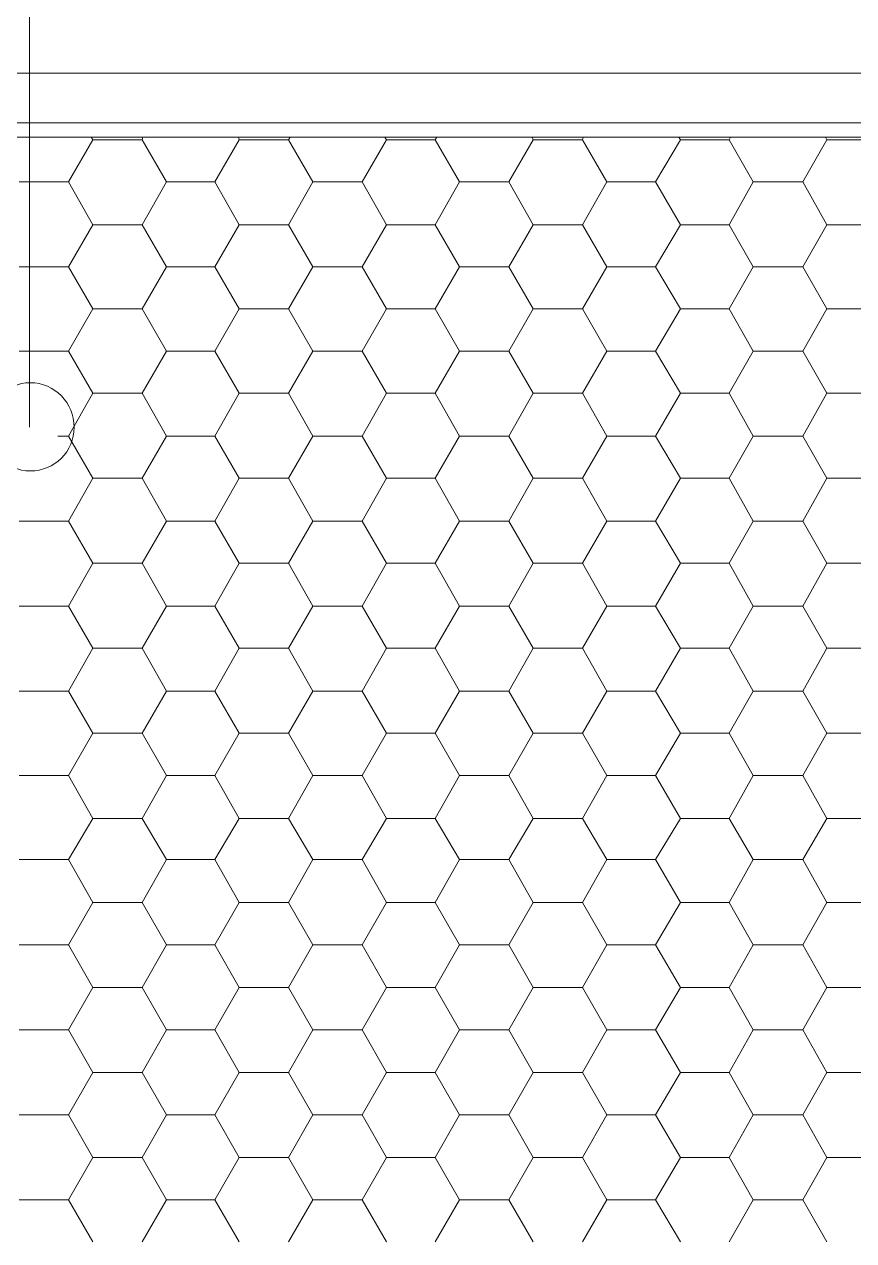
# Model space of a CAD drawing. Header units: millimetres. Extents: x 2928 to 3112, y 1220 to 1280.
# Drawn here: x 3059.426 to 3061.12, y 1265.671 to 1268.155 of the extents above; entities that cross this region are included whole.
import ezdxf

# ---------------------------------------------------------------- set-up
doc = ezdxf.new("R2010")
doc.units = ezdxf.units.MM

msp = doc.modelspace()

# ---------------------------------------------------------------- linework, layer by layer
at = {"color": 253, "linetype": 'Continuous', "lineweight": 5, "true_color": 0x9a9a9a}
msp.add_lwpolyline([(3059.43672, 1267.33264), (3059.43672, 1276.2559), (3061.07416, 1276.2559)], dxfattribs=at)
at = {"color": 7, "linetype": 'Continuous', "lineweight": 5, "true_color": 0x000007}
msp.add_lwpolyline([(3062.57433, 1264.15367), (3062.57433, 1268.05543), (3058.37486, 1268.05543)], dxfattribs=at)
for points in [[(3058.47409, 1267.95454), (3062.47509, 1267.95454), (3062.47509, 1264.25291), (3058.47409, 1264.25291)], [(3062.44532, 1264.28599), (3058.50387, 1264.28599), (3058.50387, 1267.92476), (3062.44532, 1267.92476)]]:
    msp.add_lwpolyline(points, close=True, dxfattribs=at)
at = {"color": 9, "linetype": 'Continuous', "lineweight": 13, "true_color": 0xbababa}
for points in [[(3059.51611, 1267.8338), (3059.56573, 1267.9198), (3059.56573, 1267.9198)], [(3059.56573, 1267.9198), (3059.56242, 1267.92476), (3059.56242, 1267.92476)], [(3059.56573, 1267.9198), (3059.66662, 1267.9198), (3059.66662, 1267.9198)], [(3059.66662, 1267.9198), (3059.66827, 1267.92476), (3059.66827, 1267.92476)], [(3059.71624, 1267.8338), (3059.66662, 1267.9198), (3059.66662, 1267.9198)], [(3059.81548, 1267.8338), (3059.8651, 1267.9198), (3059.8651, 1267.9198)], [(3059.8651, 1267.9198), (3059.86344, 1267.92476), (3059.86344, 1267.92476)], [(3059.8651, 1267.9198), (3059.96599, 1267.9198), (3059.96599, 1267.9198)], [(3059.96599, 1267.9198), (3059.9693, 1267.92476), (3059.9693, 1267.92476)], [(3060.01561, 1267.8338), (3059.96599, 1267.9198), (3059.96599, 1267.9198)], [(3060.11651, 1267.8338), (3060.16612, 1267.9198), (3060.16612, 1267.9198)], [(3060.16612, 1267.9198), (3060.16282, 1267.92476), (3060.16282, 1267.92476)], [(3060.16612, 1267.9198), (3060.26536, 1267.9198), (3060.26536, 1267.9198)], [(3060.26536, 1267.9198), (3060.26867, 1267.92476), (3060.26867, 1267.92476)], [(3060.31498, 1267.8338), (3060.26536, 1267.9198), (3060.26536, 1267.9198)], [(3060.41588, 1267.8338), (3060.4655, 1267.9198), (3060.4655, 1267.9198)], [(3060.4655, 1267.9198), (3060.46384, 1267.92476), (3060.46384, 1267.92476)], [(3060.4655, 1267.9198), (3060.56639, 1267.9198), (3060.56639, 1267.9198)], [(3060.56639, 1267.9198), (3060.56804, 1267.92476), (3060.56804, 1267.92476)], [(3060.61601, 1267.8338), (3060.56639, 1267.9198), (3060.56639, 1267.9198)], [(3060.71525, 1267.8338), (3060.76652, 1267.9198), (3060.76652, 1267.9198)], [(3060.76652, 1267.9198), (3060.76321, 1267.92476), (3060.76321, 1267.92476)], [(3060.76652, 1267.9198), (3060.86576, 1267.9198), (3060.86576, 1267.9198)], [(3060.86576, 1267.9198), (3060.86907, 1267.92476), (3060.86907, 1267.92476)], [(3060.91538, 1267.8338), (3060.86576, 1267.9198), (3060.86576, 1267.9198)], [(3061.01627, 1267.8338), (3061.06589, 1267.9198), (3061.06589, 1267.9198)], [(3061.06589, 1267.9198), (3061.06259, 1267.92476), (3061.06259, 1267.92476)], [(3061.06589, 1267.9198), (3061.16679, 1267.9198), (3061.16679, 1267.9198)], [(3059.41521, 1267.8338), (3059.51611, 1267.8338), (3059.51611, 1267.8338)], [(3059.56573, 1267.74613), (3059.51611, 1267.8338), (3059.51611, 1267.8338)], [(3059.66662, 1267.74613), (3059.71624, 1267.8338), (3059.71624, 1267.8338)], [(3059.71624, 1267.8338), (3059.81548, 1267.8338), (3059.81548, 1267.8338)], [(3059.8651, 1267.74613), (3059.81548, 1267.8338), (3059.81548, 1267.8338)], [(3059.96599, 1267.74613), (3060.01561, 1267.8338), (3060.01561, 1267.8338)], [(3060.01561, 1267.8338), (3060.11651, 1267.8338), (3060.11651, 1267.8338)], [(3060.16612, 1267.74613), (3060.11651, 1267.8338), (3060.11651, 1267.8338)], [(3060.26536, 1267.74613), (3060.31498, 1267.8338), (3060.31498, 1267.8338)], [(3060.31498, 1267.8338), (3060.41588, 1267.8338), (3060.41588, 1267.8338)], [(3060.4655, 1267.74613), (3060.41588, 1267.8338), (3060.41588, 1267.8338)], [(3060.56639, 1267.74613), (3060.61601, 1267.8338), (3060.61601, 1267.8338)], [(3060.61601, 1267.8338), (3060.71525, 1267.8338), (3060.71525, 1267.8338)], [(3060.76652, 1267.74613), (3060.71525, 1267.8338), (3060.71525, 1267.8338)], [(3060.86576, 1267.74613), (3060.91538, 1267.8338), (3060.91538, 1267.8338)], [(3060.91538, 1267.8338), (3061.01627, 1267.8338), (3061.01627, 1267.8338)], [(3061.06589, 1267.74613), (3061.01627, 1267.8338), (3061.01627, 1267.8338)], [(3059.51611, 1267.66013), (3059.56573, 1267.74613), (3059.56573, 1267.74613)], [(3059.56573, 1267.74613), (3059.66662, 1267.74613), (3059.66662, 1267.74613)], [(3059.71624, 1267.66013), (3059.66662, 1267.74613), (3059.66662, 1267.74613)], [(3059.81548, 1267.66013), (3059.8651, 1267.74613), (3059.8651, 1267.74613)], [(3059.8651, 1267.74613), (3059.96599, 1267.74613), (3059.96599, 1267.74613)], [(3060.01561, 1267.66013), (3059.96599, 1267.74613), (3059.96599, 1267.74613)], [(3060.11651, 1267.66013), (3060.16612, 1267.74613), (3060.16612, 1267.74613)], [(3060.16612, 1267.74613), (3060.26536, 1267.74613), (3060.26536, 1267.74613)], [(3060.31498, 1267.66013), (3060.26536, 1267.74613), (3060.26536, 1267.74613)], [(3060.41588, 1267.66013), (3060.4655, 1267.74613), (3060.4655, 1267.74613)], [(3060.4655, 1267.74613), (3060.56639, 1267.74613), (3060.56639, 1267.74613)], [(3060.61601, 1267.66013), (3060.56639, 1267.74613), (3060.56639, 1267.74613)], [(3060.71525, 1267.66013), (3060.76652, 1267.74613), (3060.76652, 1267.74613)], [(3060.76652, 1267.74613), (3060.86576, 1267.74613), (3060.86576, 1267.74613)], [(3060.91538, 1267.66013), (3060.86576, 1267.74613), (3060.86576, 1267.74613)], [(3061.01627, 1267.66013), (3061.06589, 1267.74613), (3061.06589, 1267.74613)], [(3061.06589, 1267.74613), (3061.16679, 1267.74613), (3061.16679, 1267.74613)], [(3059.41521, 1267.66013), (3059.51611, 1267.66013), (3059.51611, 1267.66013)], [(3059.56573, 1267.57412), (3059.51611, 1267.66013), (3059.51611, 1267.66013)], [(3059.66662, 1267.57412), (3059.71624, 1267.66013), (3059.71624, 1267.66013)], [(3059.71624, 1267.66013), (3059.81548, 1267.66013), (3059.81548, 1267.66013)], [(3059.8651, 1267.57412), (3059.81548, 1267.66013), (3059.81548, 1267.66013)], [(3059.96599, 1267.57412), (3060.01561, 1267.66013), (3060.01561, 1267.66013)], [(3060.01561, 1267.66013), (3060.11651, 1267.66013), (3060.11651, 1267.66013)], [(3060.16612, 1267.57412), (3060.11651, 1267.66013), (3060.11651, 1267.66013)], [(3060.26536, 1267.57412), (3060.31498, 1267.66013), (3060.31498, 1267.66013)], [(3060.31498, 1267.66013), (3060.41588, 1267.66013), (3060.41588, 1267.66013)], [(3060.4655, 1267.57412), (3060.41588, 1267.66013), (3060.41588, 1267.66013)], [(3060.56639, 1267.57412), (3060.61601, 1267.66013), (3060.61601, 1267.66013)], [(3060.61601, 1267.66013), (3060.71525, 1267.66013), (3060.71525, 1267.66013)], [(3060.76652, 1267.57412), (3060.71525, 1267.66013), (3060.71525, 1267.66013)], [(3060.86576, 1267.57412), (3060.91538, 1267.66013), (3060.91538, 1267.66013)], [(3060.91538, 1267.66013), (3061.01627, 1267.66013), (3061.01627, 1267.66013)], [(3061.06589, 1267.57412), (3061.01627, 1267.66013), (3061.01627, 1267.66013)], [(3059.51611, 1267.48811), (3059.56573, 1267.57412), (3059.56573, 1267.57412)], [(3059.56573, 1267.57412), (3059.66662, 1267.57412), (3059.66662, 1267.57412)], [(3059.71624, 1267.48811), (3059.66662, 1267.57412), (3059.66662, 1267.57412)], [(3059.81548, 1267.48811), (3059.8651, 1267.57412), (3059.8651, 1267.57412)], [(3059.8651, 1267.57412), (3059.96599, 1267.57412), (3059.96599, 1267.57412)], [(3060.01561, 1267.48811), (3059.96599, 1267.57412), (3059.96599, 1267.57412)], [(3060.11651, 1267.48811), (3060.16612, 1267.57412), (3060.16612, 1267.57412)], [(3060.16612, 1267.57412), (3060.26536, 1267.57412), (3060.26536, 1267.57412)], [(3060.31498, 1267.48811), (3060.26536, 1267.57412), (3060.26536, 1267.57412)], [(3060.41588, 1267.48811), (3060.4655, 1267.57412), (3060.4655, 1267.57412)], [(3060.4655, 1267.57412), (3060.56639, 1267.57412), (3060.56639, 1267.57412)], [(3060.61601, 1267.48811), (3060.56639, 1267.57412), (3060.56639, 1267.57412)], [(3060.71525, 1267.48811), (3060.76652, 1267.57412), (3060.76652, 1267.57412)], [(3060.76652, 1267.57412), (3060.86576, 1267.57412), (3060.86576, 1267.57412)], [(3060.91538, 1267.48811), (3060.86576, 1267.57412), (3060.86576, 1267.57412)], [(3061.01627, 1267.48811), (3061.06589, 1267.57412), (3061.06589, 1267.57412)], [(3061.06589, 1267.57412), (3061.16679, 1267.57412), (3061.16679, 1267.57412)], [(3059.41521, 1267.48811), (3059.51611, 1267.48811), (3059.51611, 1267.48811)], [(3059.56573, 1267.4021), (3059.51611, 1267.48811), (3059.51611, 1267.48811)], [(3059.66662, 1267.4021), (3059.71624, 1267.48811), (3059.71624, 1267.48811)], [(3059.71624, 1267.48811), (3059.81548, 1267.48811), (3059.81548, 1267.48811)], [(3059.8651, 1267.4021), (3059.81548, 1267.48811), (3059.81548, 1267.48811)], [(3059.96599, 1267.4021), (3060.01561, 1267.48811), (3060.01561, 1267.48811)], [(3060.01561, 1267.48811), (3060.11651, 1267.48811), (3060.11651, 1267.48811)], [(3060.16612, 1267.4021), (3060.11651, 1267.48811), (3060.11651, 1267.48811)], [(3060.26536, 1267.4021), (3060.31498, 1267.48811), (3060.31498, 1267.48811)], [(3060.31498, 1267.48811), (3060.41588, 1267.48811), (3060.41588, 1267.48811)], [(3060.4655, 1267.4021), (3060.41588, 1267.48811), (3060.41588, 1267.48811)], [(3060.56639, 1267.4021), (3060.61601, 1267.48811), (3060.61601, 1267.48811)], [(3060.61601, 1267.48811), (3060.71525, 1267.48811), (3060.71525, 1267.48811)], [(3060.76652, 1267.4021), (3060.71525, 1267.48811), (3060.71525, 1267.48811)], [(3060.86576, 1267.4021), (3060.91538, 1267.48811), (3060.91538, 1267.48811)], [(3060.91538, 1267.48811), (3061.01627, 1267.48811), (3061.01627, 1267.48811)], [(3061.06589, 1267.4021), (3061.01627, 1267.48811), (3061.01627, 1267.48811)], [(3059.51611, 1267.31444), (3059.56573, 1267.4021), (3059.56573, 1267.4021)], [(3059.56573, 1267.4021), (3059.66662, 1267.4021), (3059.66662, 1267.4021)], [(3059.71624, 1267.31444), (3059.66662, 1267.4021), (3059.66662, 1267.4021)], [(3059.81548, 1267.31444), (3059.8651, 1267.4021), (3059.8651, 1267.4021)], [(3059.8651, 1267.4021), (3059.96599, 1267.4021), (3059.96599, 1267.4021)], [(3060.01561, 1267.31444), (3059.96599, 1267.4021), (3059.96599, 1267.4021)], [(3060.11651, 1267.31444), (3060.16612, 1267.4021), (3060.16612, 1267.4021)], [(3060.16612, 1267.4021), (3060.26536, 1267.4021), (3060.26536, 1267.4021)], [(3060.31498, 1267.31444), (3060.26536, 1267.4021), (3060.26536, 1267.4021)], [(3060.41588, 1267.31444), (3060.4655, 1267.4021), (3060.4655, 1267.4021)], [(3060.4655, 1267.4021), (3060.56639, 1267.4021), (3060.56639, 1267.4021)], [(3060.61601, 1267.31444), (3060.56639, 1267.4021), (3060.56639, 1267.4021)], [(3060.71525, 1267.31444), (3060.76652, 1267.4021), (3060.76652, 1267.4021)], [(3060.76652, 1267.4021), (3060.86576, 1267.4021), (3060.86576, 1267.4021)], [(3060.91538, 1267.31444), (3060.86576, 1267.4021), (3060.86576, 1267.4021)], [(3061.01627, 1267.31444), (3061.06589, 1267.4021), (3061.06589, 1267.4021)], [(3061.06589, 1267.4021), (3061.16679, 1267.4021), (3061.16679, 1267.4021)], [(3059.49461, 1267.31444), (3059.51611, 1267.31444), (3059.51611, 1267.31444)], [(3059.56573, 1267.22844), (3059.51611, 1267.31444), (3059.51611, 1267.31444)], [(3059.66662, 1267.22844), (3059.71624, 1267.31444), (3059.71624, 1267.31444)], [(3059.71624, 1267.31444), (3059.81548, 1267.31444), (3059.81548, 1267.31444)], [(3059.8651, 1267.22844), (3059.81548, 1267.31444), (3059.81548, 1267.31444)], [(3059.96599, 1267.22844), (3060.01561, 1267.31444), (3060.01561, 1267.31444)], [(3060.01561, 1267.31444), (3060.11651, 1267.31444), (3060.11651, 1267.31444)], [(3060.16612, 1267.22844), (3060.11651, 1267.31444), (3060.11651, 1267.31444)], [(3060.26536, 1267.22844), (3060.31498, 1267.31444), (3060.31498, 1267.31444)], [(3060.31498, 1267.31444), (3060.41588, 1267.31444), (3060.41588, 1267.31444)], [(3060.4655, 1267.22844), (3060.41588, 1267.31444), (3060.41588, 1267.31444)], [(3060.56639, 1267.22844), (3060.61601, 1267.31444), (3060.61601, 1267.31444)], [(3060.61601, 1267.31444), (3060.71525, 1267.31444), (3060.71525, 1267.31444)], [(3060.76652, 1267.22844), (3060.71525, 1267.31444), (3060.71525, 1267.31444)], [(3060.86576, 1267.22844), (3060.91538, 1267.31444), (3060.91538, 1267.31444)], [(3060.91538, 1267.31444), (3061.01627, 1267.31444), (3061.01627, 1267.31444)], [(3061.06589, 1267.22844), (3061.01627, 1267.31444), (3061.01627, 1267.31444)], [(3059.51611, 1267.14077), (3059.56573, 1267.22844), (3059.56573, 1267.22844)], [(3059.56573, 1267.22844), (3059.66662, 1267.22844), (3059.66662, 1267.22844)], [(3059.71624, 1267.14077), (3059.66662, 1267.22844), (3059.66662, 1267.22844)], [(3059.81548, 1267.14077), (3059.8651, 1267.22844), (3059.8651, 1267.22844)], [(3059.8651, 1267.22844), (3059.96599, 1267.22844), (3059.96599, 1267.22844)], [(3060.01561, 1267.14077), (3059.96599, 1267.22844), (3059.96599, 1267.22844)], [(3060.11651, 1267.14077), (3060.16612, 1267.22844), (3060.16612, 1267.22844)], [(3060.16612, 1267.22844), (3060.26536, 1267.22844), (3060.26536, 1267.22844)], [(3060.31498, 1267.14077), (3060.26536, 1267.22844), (3060.26536, 1267.22844)], [(3060.41588, 1267.14077), (3060.4655, 1267.22844), (3060.4655, 1267.22844)], [(3060.4655, 1267.22844), (3060.56639, 1267.22844), (3060.56639, 1267.22844)], [(3060.61601, 1267.14077), (3060.56639, 1267.22844), (3060.56639, 1267.22844)], [(3060.71525, 1267.14077), (3060.76652, 1267.22844), (3060.76652, 1267.22844)], [(3060.76652, 1267.22844), (3060.86576, 1267.22844), (3060.86576, 1267.22844)], [(3060.91538, 1267.14077), (3060.86576, 1267.22844), (3060.86576, 1267.22844)], [(3061.01627, 1267.14077), (3061.06589, 1267.22844), (3061.06589, 1267.22844)], [(3061.06589, 1267.22844), (3061.16679, 1267.22844), (3061.16679, 1267.22844)], [(3059.41521, 1267.14077), (3059.51611, 1267.14077), (3059.51611, 1267.14077)], [(3059.56573, 1267.05477), (3059.51611, 1267.14077), (3059.51611, 1267.14077)], [(3059.66662, 1267.05477), (3059.71624, 1267.14077), (3059.71624, 1267.14077)], [(3059.71624, 1267.14077), (3059.81548, 1267.14077), (3059.81548, 1267.14077)], [(3059.8651, 1267.05477), (3059.81548, 1267.14077), (3059.81548, 1267.14077)], [(3059.96599, 1267.05477), (3060.01561, 1267.14077), (3060.01561, 1267.14077)], [(3060.01561, 1267.14077), (3060.11651, 1267.14077), (3060.11651, 1267.14077)], [(3060.16612, 1267.05477), (3060.11651, 1267.14077), (3060.11651, 1267.14077)], [(3060.26536, 1267.05477), (3060.31498, 1267.14077), (3060.31498, 1267.14077)], [(3060.31498, 1267.14077), (3060.41588, 1267.14077), (3060.41588, 1267.14077)], [(3060.4655, 1267.05477), (3060.41588, 1267.14077), (3060.41588, 1267.14077)], [(3060.56639, 1267.05477), (3060.61601, 1267.14077), (3060.61601, 1267.14077)], [(3060.61601, 1267.14077), (3060.71525, 1267.14077), (3060.71525, 1267.14077)], [(3060.76652, 1267.05477), (3060.71525, 1267.14077), (3060.71525, 1267.14077)], [(3060.86576, 1267.05477), (3060.91538, 1267.14077), (3060.91538, 1267.14077)], [(3060.91538, 1267.14077), (3061.01627, 1267.14077), (3061.01627, 1267.14077)], [(3061.06589, 1267.05477), (3061.01627, 1267.14077), (3061.01627, 1267.14077)], [(3059.51611, 1266.96711), (3059.56573, 1267.05477), (3059.56573, 1267.05477)], [(3059.56573, 1267.05477), (3059.66662, 1267.05477), (3059.66662, 1267.05477)], [(3059.71624, 1266.96711), (3059.66662, 1267.05477), (3059.66662, 1267.05477)], [(3059.81548, 1266.96711), (3059.8651, 1267.05477), (3059.8651, 1267.05477)], [(3059.8651, 1267.05477), (3059.96599, 1267.05477), (3059.96599, 1267.05477)], [(3060.01561, 1266.96711), (3059.96599, 1267.05477), (3059.96599, 1267.05477)], [(3060.11651, 1266.96711), (3060.16612, 1267.05477), (3060.16612, 1267.05477)], [(3060.16612, 1267.05477), (3060.26536, 1267.05477), (3060.26536, 1267.05477)], [(3060.31498, 1266.96711), (3060.26536, 1267.05477), (3060.26536, 1267.05477)], [(3060.41588, 1266.96711), (3060.4655, 1267.05477), (3060.4655, 1267.05477)], [(3060.4655, 1267.05477), (3060.56639, 1267.05477), (3060.56639, 1267.05477)], [(3060.61601, 1266.96711), (3060.56639, 1267.05477), (3060.56639, 1267.05477)], [(3060.71525, 1266.96711), (3060.76652, 1267.05477), (3060.76652, 1267.05477)], [(3060.76652, 1267.05477), (3060.86576, 1267.05477), (3060.86576, 1267.05477)], [(3060.91538, 1266.96711), (3060.86576, 1267.05477), (3060.86576, 1267.05477)], [(3061.01627, 1266.96711), (3061.06589, 1267.05477), (3061.06589, 1267.05477)], [(3061.06589, 1267.05477), (3061.16679, 1267.05477), (3061.16679, 1267.05477)], [(3059.41521, 1266.96711), (3059.51611, 1266.96711), (3059.51611, 1266.96711)], [(3059.56573, 1266.8811), (3059.51611, 1266.96711), (3059.51611, 1266.96711)], [(3059.66662, 1266.8811), (3059.71624, 1266.96711), (3059.71624, 1266.96711)], [(3059.71624, 1266.96711), (3059.81548, 1266.96711), (3059.81548, 1266.96711)], [(3059.8651, 1266.8811), (3059.81548, 1266.96711), (3059.81548, 1266.96711)], [(3059.96599, 1266.8811), (3060.01561, 1266.96711), (3060.01561, 1266.96711)], [(3060.01561, 1266.96711), (3060.11651, 1266.96711), (3060.11651, 1266.96711)], [(3060.16612, 1266.8811), (3060.11651, 1266.96711), (3060.11651, 1266.96711)], [(3060.26536, 1266.8811), (3060.31498, 1266.96711), (3060.31498, 1266.96711)], [(3060.31498, 1266.96711), (3060.41588, 1266.96711), (3060.41588, 1266.96711)], [(3060.4655, 1266.8811), (3060.41588, 1266.96711), (3060.41588, 1266.96711)], [(3060.56639, 1266.8811), (3060.61601, 1266.96711), (3060.61601, 1266.96711)], [(3060.61601, 1266.96711), (3060.71525, 1266.96711), (3060.71525, 1266.96711)], [(3060.76652, 1266.8811), (3060.71525, 1266.96711), (3060.71525, 1266.96711)], [(3060.86576, 1266.8811), (3060.91538, 1266.96711), (3060.91538, 1266.96711)], [(3060.91538, 1266.96711), (3061.01627, 1266.96711), (3061.01627, 1266.96711)], [(3061.06589, 1266.8811), (3061.01627, 1266.96711), (3061.01627, 1266.96711)], [(3059.51611, 1266.79344), (3059.56573, 1266.8811), (3059.56573, 1266.8811)], [(3059.56573, 1266.8811), (3059.66662, 1266.8811), (3059.66662, 1266.8811)], [(3059.71624, 1266.79344), (3059.66662, 1266.8811), (3059.66662, 1266.8811)], [(3059.81548, 1266.79344), (3059.8651, 1266.8811), (3059.8651, 1266.8811)], [(3059.8651, 1266.8811), (3059.96599, 1266.8811), (3059.96599, 1266.8811)], [(3060.01561, 1266.79344), (3059.96599, 1266.8811), (3059.96599, 1266.8811)], [(3060.11651, 1266.79344), (3060.16612, 1266.8811), (3060.16612, 1266.8811)], [(3060.16612, 1266.8811), (3060.26536, 1266.8811), (3060.26536, 1266.8811)], [(3060.31498, 1266.79344), (3060.26536, 1266.8811), (3060.26536, 1266.8811)], [(3060.41588, 1266.79344), (3060.4655, 1266.8811), (3060.4655, 1266.8811)], [(3060.4655, 1266.8811), (3060.56639, 1266.8811), (3060.56639, 1266.8811)], [(3060.61601, 1266.79344), (3060.56639, 1266.8811), (3060.56639, 1266.8811)], [(3060.71525, 1266.79344), (3060.76652, 1266.8811), (3060.76652, 1266.8811)], [(3060.76652, 1266.8811), (3060.86576, 1266.8811), (3060.86576, 1266.8811)], [(3060.91538, 1266.79344), (3060.86576, 1266.8811), (3060.86576, 1266.8811)], [(3061.01627, 1266.79344), (3061.06589, 1266.8811), (3061.06589, 1266.8811)], [(3061.06589, 1266.8811), (3061.16679, 1266.8811), (3061.16679, 1266.8811)], [(3059.41521, 1266.79344), (3059.51611, 1266.79344), (3059.51611, 1266.79344)], [(3059.56573, 1266.70743), (3059.51611, 1266.79344), (3059.51611, 1266.79344)], [(3059.66662, 1266.70743), (3059.71624, 1266.79344), (3059.71624, 1266.79344)], [(3059.71624, 1266.79344), (3059.81548, 1266.79344), (3059.81548, 1266.79344)], [(3059.8651, 1266.70743), (3059.81548, 1266.79344), (3059.81548, 1266.79344)], [(3059.96599, 1266.70743), (3060.01561, 1266.79344), (3060.01561, 1266.79344)], [(3060.01561, 1266.79344), (3060.11651, 1266.79344), (3060.11651, 1266.79344)], [(3060.16612, 1266.70743), (3060.11651, 1266.79344), (3060.11651, 1266.79344)], [(3060.26536, 1266.70743), (3060.31498, 1266.79344), (3060.31498, 1266.79344)], [(3060.31498, 1266.79344), (3060.41588, 1266.79344), (3060.41588, 1266.79344)], [(3060.4655, 1266.70743), (3060.41588, 1266.79344), (3060.41588, 1266.79344)], [(3060.56639, 1266.70743), (3060.61601, 1266.79344), (3060.61601, 1266.79344)], [(3060.61601, 1266.79344), (3060.71525, 1266.79344), (3060.71525, 1266.79344)], [(3060.76652, 1266.70743), (3060.71525, 1266.79344), (3060.71525, 1266.79344)], [(3060.86576, 1266.70743), (3060.91538, 1266.79344), (3060.91538, 1266.79344)], [(3060.91538, 1266.79344), (3061.01627, 1266.79344), (3061.01627, 1266.79344)], [(3061.06589, 1266.70743), (3061.01627, 1266.79344), (3061.01627, 1266.79344)], [(3059.51611, 1266.62142), (3059.56573, 1266.70743), (3059.56573, 1266.70743)], [(3059.56573, 1266.70743), (3059.66662, 1266.70743), (3059.66662, 1266.70743)], [(3059.71624, 1266.62142), (3059.66662, 1266.70743), (3059.66662, 1266.70743)], [(3059.81548, 1266.62142), (3059.8651, 1266.70743), (3059.8651, 1266.70743)], [(3059.8651, 1266.70743), (3059.96599, 1266.70743), (3059.96599, 1266.70743)], [(3060.01561, 1266.62142), (3059.96599, 1266.70743), (3059.96599, 1266.70743)], [(3060.11651, 1266.62142), (3060.16612, 1266.70743), (3060.16612, 1266.70743)], [(3060.16612, 1266.70743), (3060.26536, 1266.70743), (3060.26536, 1266.70743)], [(3060.31498, 1266.62142), (3060.26536, 1266.70743), (3060.26536, 1266.70743)], [(3060.41588, 1266.62142), (3060.4655, 1266.70743), (3060.4655, 1266.70743)], [(3060.4655, 1266.70743), (3060.56639, 1266.70743), (3060.56639, 1266.70743)], [(3060.61601, 1266.62142), (3060.56639, 1266.70743), (3060.56639, 1266.70743)], [(3060.71525, 1266.62142), (3060.76652, 1266.70743), (3060.76652, 1266.70743)], [(3060.76652, 1266.70743), (3060.86576, 1266.70743), (3060.86576, 1266.70743)], [(3060.91538, 1266.62142), (3060.86576, 1266.70743), (3060.86576, 1266.70743)], [(3061.01627, 1266.62142), (3061.06589, 1266.70743), (3061.06589, 1266.70743)], [(3061.06589, 1266.70743), (3061.16679, 1266.70743), (3061.16679, 1266.70743)], [(3059.41521, 1266.62142), (3059.51611, 1266.62142), (3059.51611, 1266.62142)], [(3059.56573, 1266.53376), (3059.51611, 1266.62142), (3059.51611, 1266.62142)], [(3059.66662, 1266.53376), (3059.71624, 1266.62142), (3059.71624, 1266.62142)], [(3059.71624, 1266.62142), (3059.81548, 1266.62142), (3059.81548, 1266.62142)], [(3059.8651, 1266.53376), (3059.81548, 1266.62142), (3059.81548, 1266.62142)], [(3059.96599, 1266.53376), (3060.01561, 1266.62142), (3060.01561, 1266.62142)], [(3060.01561, 1266.62142), (3060.11651, 1266.62142), (3060.11651, 1266.62142)], [(3060.16612, 1266.53376), (3060.11651, 1266.62142), (3060.11651, 1266.62142)], [(3060.26536, 1266.53376), (3060.31498, 1266.62142), (3060.31498, 1266.62142)], [(3060.31498, 1266.62142), (3060.41588, 1266.62142), (3060.41588, 1266.62142)], [(3060.4655, 1266.53376), (3060.41588, 1266.62142), (3060.41588, 1266.62142)], [(3060.56639, 1266.53376), (3060.61601, 1266.62142), (3060.61601, 1266.62142)], [(3060.61601, 1266.62142), (3060.71525, 1266.62142), (3060.71525, 1266.62142)], [(3060.76652, 1266.53376), (3060.71525, 1266.62142), (3060.71525, 1266.62142)], [(3060.86576, 1266.53376), (3060.91538, 1266.62142), (3060.91538, 1266.62142)], [(3060.91538, 1266.62142), (3061.01627, 1266.62142), (3061.01627, 1266.62142)], [(3061.06589, 1266.53376), (3061.01627, 1266.62142), (3061.01627, 1266.62142)], [(3059.51611, 1266.44941), (3059.56573, 1266.53376), (3059.56573, 1266.53376)], [(3059.56573, 1266.53376), (3059.66662, 1266.53376), (3059.66662, 1266.53376)], [(3059.71624, 1266.44941), (3059.66662, 1266.53376), (3059.66662, 1266.53376)], [(3059.81548, 1266.44941), (3059.8651, 1266.53376), (3059.8651, 1266.53376)], [(3059.8651, 1266.53376), (3059.96599, 1266.53376), (3059.96599, 1266.53376)], [(3060.01561, 1266.44941), (3059.96599, 1266.53376), (3059.96599, 1266.53376)], [(3060.11651, 1266.44941), (3060.16612, 1266.53376), (3060.16612, 1266.53376)], [(3060.16612, 1266.53376), (3060.26536, 1266.53376), (3060.26536, 1266.53376)], [(3060.31498, 1266.44941), (3060.26536, 1266.53376), (3060.26536, 1266.53376)], [(3060.41588, 1266.44941), (3060.4655, 1266.53376), (3060.4655, 1266.53376)], [(3060.4655, 1266.53376), (3060.56639, 1266.53376), (3060.56639, 1266.53376)], [(3060.61601, 1266.44941), (3060.56639, 1266.53376), (3060.56639, 1266.53376)], [(3060.71525, 1266.44941), (3060.76652, 1266.53376), (3060.76652, 1266.53376)], [(3060.76652, 1266.53376), (3060.86576, 1266.53376), (3060.86576, 1266.53376)], [(3060.91538, 1266.44941), (3060.86576, 1266.53376), (3060.86576, 1266.53376)], [(3061.01627, 1266.44941), (3061.06589, 1266.53376), (3061.06589, 1266.53376)], [(3061.06589, 1266.53376), (3061.16679, 1266.53376), (3061.16679, 1266.53376)], [(3059.41521, 1266.44941), (3059.51611, 1266.44941), (3059.51611, 1266.44941)], [(3059.56573, 1266.36175), (3059.51611, 1266.44941), (3059.51611, 1266.44941)], [(3059.66662, 1266.36175), (3059.71624, 1266.44941), (3059.71624, 1266.44941)], [(3059.71624, 1266.44941), (3059.81548, 1266.44941), (3059.81548, 1266.44941)], [(3059.8651, 1266.36175), (3059.81548, 1266.44941), (3059.81548, 1266.44941)], [(3059.96599, 1266.36175), (3060.01561, 1266.44941), (3060.01561, 1266.44941)], [(3060.01561, 1266.44941), (3060.11651, 1266.44941), (3060.11651, 1266.44941)], [(3060.16612, 1266.36175), (3060.11651, 1266.44941), (3060.11651, 1266.44941)], [(3060.26536, 1266.36175), (3060.31498, 1266.44941), (3060.31498, 1266.44941)], [(3060.31498, 1266.44941), (3060.41588, 1266.44941), (3060.41588, 1266.44941)], [(3060.4655, 1266.36175), (3060.41588, 1266.44941), (3060.41588, 1266.44941)], [(3060.56639, 1266.36175), (3060.61601, 1266.44941), (3060.61601, 1266.44941)], [(3060.61601, 1266.44941), (3060.71525, 1266.44941), (3060.71525, 1266.44941)], [(3060.76652, 1266.36175), (3060.71525, 1266.44941), (3060.71525, 1266.44941)], [(3060.86576, 1266.36175), (3060.91538, 1266.44941), (3060.91538, 1266.44941)], [(3060.91538, 1266.44941), (3061.01627, 1266.44941), (3061.01627, 1266.44941)], [(3061.06589, 1266.36175), (3061.01627, 1266.44941), (3061.01627, 1266.44941)], [(3059.51611, 1266.27574), (3059.56573, 1266.36175), (3059.56573, 1266.36175)], [(3059.56573, 1266.36175), (3059.66662, 1266.36175), (3059.66662, 1266.36175)], [(3059.71624, 1266.27574), (3059.66662, 1266.36175), (3059.66662, 1266.36175)], [(3059.81548, 1266.27574), (3059.8651, 1266.36175), (3059.8651, 1266.36175)], [(3059.8651, 1266.36175), (3059.96599, 1266.36175), (3059.96599, 1266.36175)], [(3060.01561, 1266.27574), (3059.96599, 1266.36175), (3059.96599, 1266.36175)], [(3060.11651, 1266.27574), (3060.16612, 1266.36175), (3060.16612, 1266.36175)], [(3060.16612, 1266.36175), (3060.26536, 1266.36175), (3060.26536, 1266.36175)], [(3060.31498, 1266.27574), (3060.26536, 1266.36175), (3060.26536, 1266.36175)], [(3060.41588, 1266.27574), (3060.4655, 1266.36175), (3060.4655, 1266.36175)], [(3060.4655, 1266.36175), (3060.56639, 1266.36175), (3060.56639, 1266.36175)], [(3060.61601, 1266.27574), (3060.56639, 1266.36175), (3060.56639, 1266.36175)], [(3060.71525, 1266.27574), (3060.76652, 1266.36175), (3060.76652, 1266.36175)], [(3060.76652, 1266.36175), (3060.86576, 1266.36175), (3060.86576, 1266.36175)], [(3060.91538, 1266.27574), (3060.86576, 1266.36175), (3060.86576, 1266.36175)], [(3061.01627, 1266.27574), (3061.06589, 1266.36175), (3061.06589, 1266.36175)], [(3061.06589, 1266.36175), (3061.16679, 1266.36175), (3061.16679, 1266.36175)], [(3059.41521, 1266.27574), (3059.51611, 1266.27574), (3059.51611, 1266.27574)], [(3059.56573, 1266.18808), (3059.51611, 1266.27574), (3059.51611, 1266.27574)], [(3059.66662, 1266.18808), (3059.71624, 1266.27574), (3059.71624, 1266.27574)], [(3059.71624, 1266.27574), (3059.81548, 1266.27574), (3059.81548, 1266.27574)], [(3059.8651, 1266.18808), (3059.81548, 1266.27574), (3059.81548, 1266.27574)], [(3059.96599, 1266.18808), (3060.01561, 1266.27574), (3060.01561, 1266.27574)], [(3060.01561, 1266.27574), (3060.11651, 1266.27574), (3060.11651, 1266.27574)], [(3060.16612, 1266.18808), (3060.11651, 1266.27574), (3060.11651, 1266.27574)], [(3060.26536, 1266.18808), (3060.31498, 1266.27574), (3060.31498, 1266.27574)], [(3060.31498, 1266.27574), (3060.41588, 1266.27574), (3060.41588, 1266.27574)], [(3060.4655, 1266.18808), (3060.41588, 1266.27574), (3060.41588, 1266.27574)], [(3060.56639, 1266.18808), (3060.61601, 1266.27574), (3060.61601, 1266.27574)], [(3060.61601, 1266.27574), (3060.71525, 1266.27574), (3060.71525, 1266.27574)], [(3060.76652, 1266.18808), (3060.71525, 1266.27574), (3060.71525, 1266.27574)], [(3060.86576, 1266.18808), (3060.91538, 1266.27574), (3060.91538, 1266.27574)], [(3060.91538, 1266.27574), (3061.01627, 1266.27574), (3061.01627, 1266.27574)], [(3061.06589, 1266.18808), (3061.01627, 1266.27574), (3061.01627, 1266.27574)], [(3059.51611, 1266.10207), (3059.56573, 1266.18808), (3059.56573, 1266.18808)], [(3059.56573, 1266.18808), (3059.66662, 1266.18808), (3059.66662, 1266.18808)], [(3059.71624, 1266.10207), (3059.66662, 1266.18808), (3059.66662, 1266.18808)], [(3059.81548, 1266.10207), (3059.8651, 1266.18808), (3059.8651, 1266.18808)], [(3059.8651, 1266.18808), (3059.96599, 1266.18808), (3059.96599, 1266.18808)], [(3060.01561, 1266.10207), (3059.96599, 1266.18808), (3059.96599, 1266.18808)], [(3060.11651, 1266.10207), (3060.16612, 1266.18808), (3060.16612, 1266.18808)], [(3060.16612, 1266.18808), (3060.26536, 1266.18808), (3060.26536, 1266.18808)], [(3060.31498, 1266.10207), (3060.26536, 1266.18808), (3060.26536, 1266.18808)], [(3060.41588, 1266.10207), (3060.4655, 1266.18808), (3060.4655, 1266.18808)], [(3060.4655, 1266.18808), (3060.56639, 1266.18808), (3060.56639, 1266.18808)], [(3060.61601, 1266.10207), (3060.56639, 1266.18808), (3060.56639, 1266.18808)], [(3060.71525, 1266.10207), (3060.76652, 1266.18808), (3060.76652, 1266.18808)], [(3060.76652, 1266.18808), (3060.86576, 1266.18808), (3060.86576, 1266.18808)], [(3060.91538, 1266.10207), (3060.86576, 1266.18808), (3060.86576, 1266.18808)], [(3061.01627, 1266.10207), (3061.06589, 1266.18808), (3061.06589, 1266.18808)], [(3061.06589, 1266.18808), (3061.16679, 1266.18808), (3061.16679, 1266.18808)], [(3059.41521, 1266.10207), (3059.51611, 1266.10207), (3059.51611, 1266.10207)], [(3059.56573, 1266.01441), (3059.51611, 1266.10207), (3059.51611, 1266.10207)], [(3059.66662, 1266.01441), (3059.71624, 1266.10207), (3059.71624, 1266.10207)], [(3059.71624, 1266.10207), (3059.81548, 1266.10207), (3059.81548, 1266.10207)], [(3059.8651, 1266.01441), (3059.81548, 1266.10207), (3059.81548, 1266.10207)], [(3059.96599, 1266.01441), (3060.01561, 1266.10207), (3060.01561, 1266.10207)], [(3060.01561, 1266.10207), (3060.11651, 1266.10207), (3060.11651, 1266.10207)], [(3060.16612, 1266.01441), (3060.11651, 1266.10207), (3060.11651, 1266.10207)], [(3060.26536, 1266.01441), (3060.31498, 1266.10207), (3060.31498, 1266.10207)], [(3060.31498, 1266.10207), (3060.41588, 1266.10207), (3060.41588, 1266.10207)], [(3060.4655, 1266.01441), (3060.41588, 1266.10207), (3060.41588, 1266.10207)], [(3060.56639, 1266.01441), (3060.61601, 1266.10207), (3060.61601, 1266.10207)], [(3060.61601, 1266.10207), (3060.71525, 1266.10207), (3060.71525, 1266.10207)], [(3060.76652, 1266.01441), (3060.71525, 1266.10207), (3060.71525, 1266.10207)], [(3060.86576, 1266.01441), (3060.91538, 1266.10207), (3060.91538, 1266.10207)], [(3060.91538, 1266.10207), (3061.01627, 1266.10207), (3061.01627, 1266.10207)], [(3061.06589, 1266.01441), (3061.01627, 1266.10207), (3061.01627, 1266.10207)], [(3059.51611, 1265.9284), (3059.56573, 1266.01441), (3059.56573, 1266.01441)], [(3059.56573, 1266.01441), (3059.66662, 1266.01441), (3059.66662, 1266.01441)], [(3059.71624, 1265.9284), (3059.66662, 1266.01441), (3059.66662, 1266.01441)], [(3059.81548, 1265.9284), (3059.8651, 1266.01441), (3059.8651, 1266.01441)], [(3059.8651, 1266.01441), (3059.96599, 1266.01441), (3059.96599, 1266.01441)], [(3060.01561, 1265.9284), (3059.96599, 1266.01441), (3059.96599, 1266.01441)], [(3060.11651, 1265.9284), (3060.16612, 1266.01441), (3060.16612, 1266.01441)], [(3060.16612, 1266.01441), (3060.26536, 1266.01441), (3060.26536, 1266.01441)], [(3060.31498, 1265.9284), (3060.26536, 1266.01441), (3060.26536, 1266.01441)], [(3060.41588, 1265.9284), (3060.4655, 1266.01441), (3060.4655, 1266.01441)], [(3060.4655, 1266.01441), (3060.56639, 1266.01441), (3060.56639, 1266.01441)], [(3060.61601, 1265.9284), (3060.56639, 1266.01441), (3060.56639, 1266.01441)], [(3060.71525, 1265.9284), (3060.76652, 1266.01441), (3060.76652, 1266.01441)], [(3060.76652, 1266.01441), (3060.86576, 1266.01441), (3060.86576, 1266.01441)], [(3060.91538, 1265.9284), (3060.86576, 1266.01441), (3060.86576, 1266.01441)], [(3061.01627, 1265.9284), (3061.06589, 1266.01441), (3061.06589, 1266.01441)], [(3061.06589, 1266.01441), (3061.16679, 1266.01441), (3061.16679, 1266.01441)], [(3059.41521, 1265.9284), (3059.51611, 1265.9284), (3059.51611, 1265.9284)], [(3059.56573, 1265.84074), (3059.51611, 1265.9284), (3059.51611, 1265.9284)], [(3059.66662, 1265.84074), (3059.71624, 1265.9284), (3059.71624, 1265.9284)], [(3059.71624, 1265.9284), (3059.81548, 1265.9284), (3059.81548, 1265.9284)], [(3059.8651, 1265.84074), (3059.81548, 1265.9284), (3059.81548, 1265.9284)], [(3059.96599, 1265.84074), (3060.01561, 1265.9284), (3060.01561, 1265.9284)], [(3060.01561, 1265.9284), (3060.11651, 1265.9284), (3060.11651, 1265.9284)], [(3060.16612, 1265.84074), (3060.11651, 1265.9284), (3060.11651, 1265.9284)], [(3060.26536, 1265.84074), (3060.31498, 1265.9284), (3060.31498, 1265.9284)], [(3060.31498, 1265.9284), (3060.41588, 1265.9284), (3060.41588, 1265.9284)], [(3060.4655, 1265.84074), (3060.41588, 1265.9284), (3060.41588, 1265.9284)], [(3060.56639, 1265.84074), (3060.61601, 1265.9284), (3060.61601, 1265.9284)], [(3060.61601, 1265.9284), (3060.71525, 1265.9284), (3060.71525, 1265.9284)], [(3060.76652, 1265.84074), (3060.71525, 1265.9284), (3060.71525, 1265.9284)], [(3060.86576, 1265.84074), (3060.91538, 1265.9284), (3060.91538, 1265.9284)], [(3060.91538, 1265.9284), (3061.01627, 1265.9284), (3061.01627, 1265.9284)], [(3061.06589, 1265.84074), (3061.01627, 1265.9284), (3061.01627, 1265.9284)], [(3059.51611, 1265.75473), (3059.56573, 1265.84074), (3059.56573, 1265.84074)], [(3059.56573, 1265.84074), (3059.66662, 1265.84074), (3059.66662, 1265.84074)], [(3059.71624, 1265.75473), (3059.66662, 1265.84074), (3059.66662, 1265.84074)], [(3059.81548, 1265.75473), (3059.8651, 1265.84074), (3059.8651, 1265.84074)], [(3059.8651, 1265.84074), (3059.96599, 1265.84074), (3059.96599, 1265.84074)], [(3060.01561, 1265.75473), (3059.96599, 1265.84074), (3059.96599, 1265.84074)], [(3060.11651, 1265.75473), (3060.16612, 1265.84074), (3060.16612, 1265.84074)], [(3060.16612, 1265.84074), (3060.26536, 1265.84074), (3060.26536, 1265.84074)], [(3060.31498, 1265.75473), (3060.26536, 1265.84074), (3060.26536, 1265.84074)], [(3060.41588, 1265.75473), (3060.4655, 1265.84074), (3060.4655, 1265.84074)], [(3060.4655, 1265.84074), (3060.56639, 1265.84074), (3060.56639, 1265.84074)], [(3060.61601, 1265.75473), (3060.56639, 1265.84074), (3060.56639, 1265.84074)], [(3060.71525, 1265.75473), (3060.76652, 1265.84074), (3060.76652, 1265.84074)], [(3060.76652, 1265.84074), (3060.86576, 1265.84074), (3060.86576, 1265.84074)], [(3060.91538, 1265.75473), (3060.86576, 1265.84074), (3060.86576, 1265.84074)], [(3061.01627, 1265.75473), (3061.06589, 1265.84074), (3061.06589, 1265.84074)], [(3061.06589, 1265.84074), (3061.16679, 1265.84074), (3061.16679, 1265.84074)], [(3059.41521, 1265.75473), (3059.51611, 1265.75473), (3059.51611, 1265.75473)], [(3059.56573, 1265.66872), (3059.51611, 1265.75473), (3059.51611, 1265.75473)], [(3059.66662, 1265.66872), (3059.71624, 1265.75473), (3059.71624, 1265.75473)], [(3059.71624, 1265.75473), (3059.81548, 1265.75473), (3059.81548, 1265.75473)], [(3059.8651, 1265.66872), (3059.81548, 1265.75473), (3059.81548, 1265.75473)], [(3059.96599, 1265.66872), (3060.01561, 1265.75473), (3060.01561, 1265.75473)], [(3060.01561, 1265.75473), (3060.11651, 1265.75473), (3060.11651, 1265.75473)], [(3060.16612, 1265.66872), (3060.11651, 1265.75473), (3060.11651, 1265.75473)], [(3060.26536, 1265.66872), (3060.31498, 1265.75473), (3060.31498, 1265.75473)], [(3060.31498, 1265.75473), (3060.41588, 1265.75473), (3060.41588, 1265.75473)], [(3060.4655, 1265.66872), (3060.41588, 1265.75473), (3060.41588, 1265.75473)], [(3060.56639, 1265.66872), (3060.61601, 1265.75473), (3060.61601, 1265.75473)], [(3060.61601, 1265.75473), (3060.71525, 1265.75473), (3060.71525, 1265.75473)], [(3060.76652, 1265.66872), (3060.71525, 1265.75473), (3060.71525, 1265.75473)], [(3060.86576, 1265.66872), (3060.91538, 1265.75473), (3060.91538, 1265.75473)], [(3060.91538, 1265.75473), (3061.01627, 1265.75473), (3061.01627, 1265.75473)], [(3061.06589, 1265.66872), (3061.01627, 1265.75473), (3061.01627, 1265.75473)]]:
    msp.add_lwpolyline(points, dxfattribs=at)
at = {"color": 253, "linetype": 'Continuous', "lineweight": 5, "true_color": 0x9a9a9a}
msp.add_open_spline([(3059.43837, 1267.24332), (3059.48799, 1267.24332), (3059.52769, 1267.28302), (3059.52769, 1267.33264), (3059.52769, 1267.33264), (3059.52769, 1267.38226), (3059.48799, 1267.42361), (3059.43837, 1267.42361), (3059.43837, 1267.42361), (3059.38875, 1267.42361), (3059.34905, 1267.38226), (3059.34905, 1267.33264), (3059.34905, 1267.33264), (3059.34905, 1267.28302), (3059.38875, 1267.24332), (3059.43837, 1267.24332)], degree=3, knots=[0, 0, 0, 0, 0.0625, 0.0625, 0.0625, 0.062501, 0.125, 0.125, 0.125, 0.125001, 0.1875, 0.1875, 0.1875, 0.187501, 1, 1, 1, 1], dxfattribs=at)

doc.saveas('drawing.dxf')
